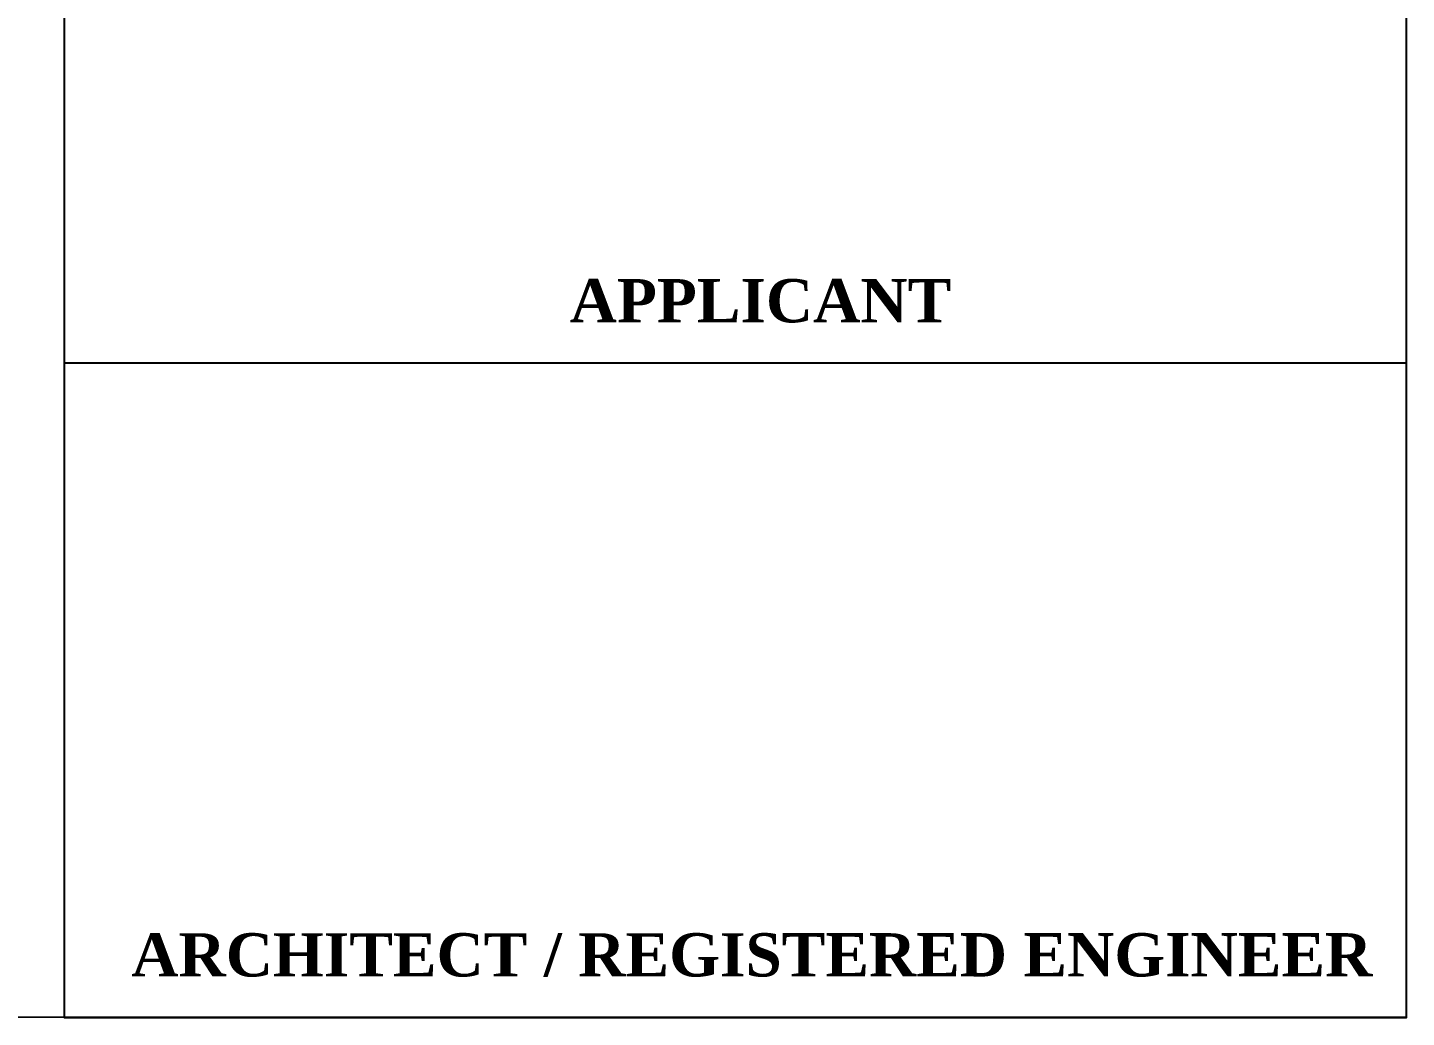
# Model space of a CAD drawing. Header units: metres. Extents: x 8742 to 14639, y -4028 to 1902.
# Drawn here: x 8819.48 to 8834.29, y 1829.92 to 1840.55 of the extents above; entities that cross this region are included whole.
import ezdxf

# ---------------------------------------------------------------- set-up
doc = ezdxf.new("R2010")
doc.units = ezdxf.units.M
doc.layers.add('Title-block', color=165, linetype='Continuous', lineweight=35)
doc.styles.add('ANAND', font='times.ttf')

msp = doc.modelspace()

# ---------------------------------------------------------------- linework, layer by layer
for p, q in [((8819.863, 1836.952), (8834.286, 1836.953)), ((8819.863, 1829.926), (8834.287, 1829.927))]:
    msp.add_line(p, q)
for points in [[(8834.284, 1902.05), (8742.455, 1902.054), (8742.455, 1829.923), (8834.287, 1829.927)], [(8819.869, 1829.922), (8834.287, 1829.923), (8834.284, 1902.05), (8819.866, 1902.049)]]:
    msp.add_lwpolyline(points, close=True)

# ---------------------------------------------------------------- texts
at = {"layer": 'Title-block', "color": 7, "char_height": 0.46502, "attachment_point": 1, "rotation": 0.0024, "style": 'ANAND'}
for s, insert, width in [('{\\fTimes New Roman|b1|i0|c0|p18;APPLICANT}', (8825.3, 1837.853), 3.77682), ('{\\fTimes New Roman|b1|i0|c0|p18;ARCHITECT / REGISTERED ENGINEER}', (8820.591, 1830.827), 13.32362)]:
    msp.add_mtext(s, dxfattribs=dict(at, insert=insert, width=width))

doc.saveas('drawing.dxf')
